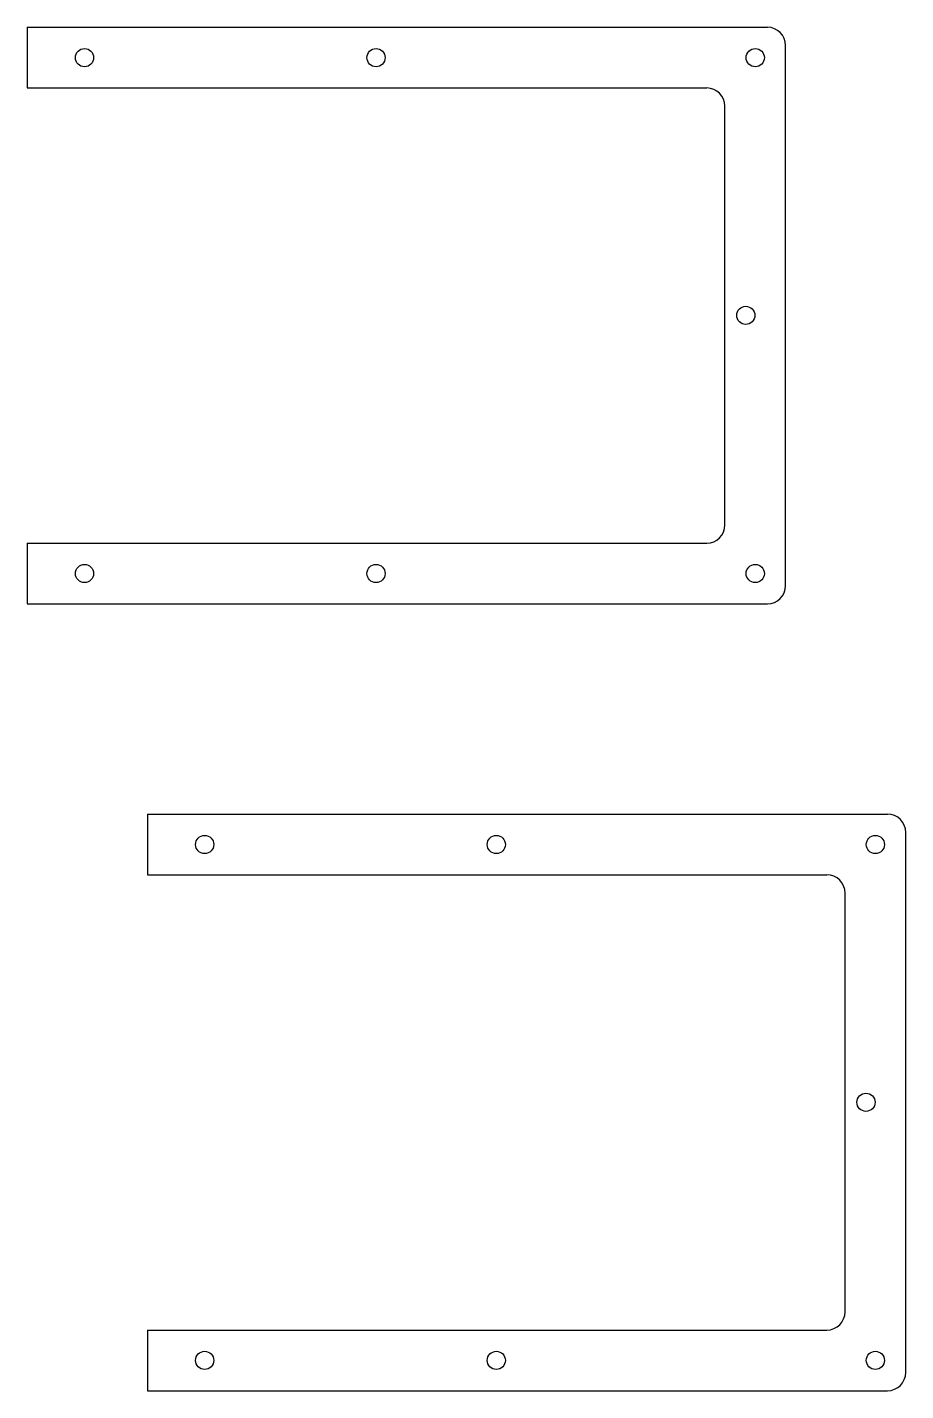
# Model space of a CAD drawing. Header units: millimetres. Extents: x -115 to 30, y -169 to 55.
import ezdxf

# ---------------------------------------------------------------- set-up
doc = ezdxf.new("R2010")
doc.units = ezdxf.units.MM

msp = doc.modelspace()

# ---------------------------------------------------------------- linework, layer by layer
at = {"color": 7, "linetype": 'Continuous'}
for p, q in [((-114.61, 55.45), (7.39, 55.45)), ((-114.61, 55.45), (-114.61, 45.45)), ((10.39, -36.55), (10.39, 52.45)), ((-114.61, 45.45), (-2.61, 45.45)), ((0.39, -26.55), (0.39, 42.45)), ((-114.61, -29.55), (-2.61, -29.55)), ((-114.61, -29.55), (-114.61, -39.55)), ((-114.61, -39.55), (7.39, -39.55)), ((-94.8, -74.2), (27.2, -74.2)), ((-94.8, -74.2), (-94.8, -84.2)), ((30.2, -166.2), (30.2, -77.2)), ((-94.8, -84.2), (17.2, -84.2)), ((20.2, -156.2), (20.2, -87.2)), ((-94.8, -159.2), (17.2, -159.2)), ((-94.8, -159.2), (-94.8, -169.2)), ((-94.8, -169.2), (27.2, -169.2))]:
    msp.add_line(p, q, dxfattribs=at)
for centre in [(-105.17, 50.45), (-57.11, 50.45), (5.39, 50.45), (3.83, 7.98), (-105.17, -34.55), (-57.11, -34.55), (5.39, -34.55), (-85.36, -79.2), (-37.3, -79.2), (25.2, -79.2), (23.64, -121.67), (-85.36, -164.2), (-37.3, -164.2), (25.2, -164.2)]:
    msp.add_circle(centre, 1.5, dxfattribs=at)
for centre, start, end in [((7.39, 52.45), 0, 90), ((-2.61, 42.45), 0, 90), ((-2.61, -26.55), 270, 0), ((7.39, -36.55), 270, 0), ((27.2, -77.2), 0, 90), ((17.2, -87.2), 0, 90), ((17.2, -156.2), 270, 0), ((27.2, -166.2), 270, 0)]:
    msp.add_arc(centre, 3, start, end, dxfattribs=at)

doc.saveas('drawing.dxf')
